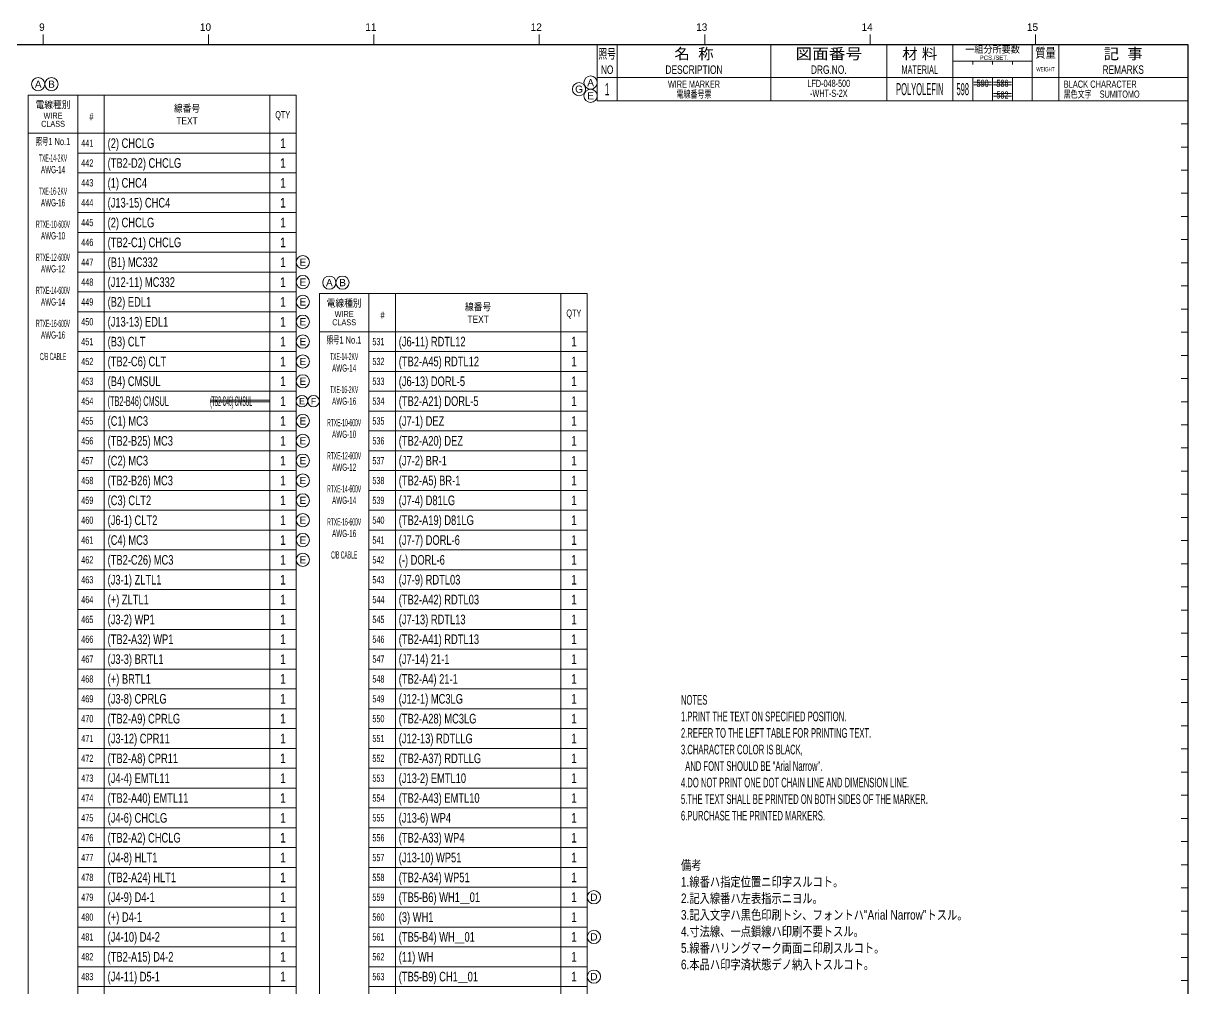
# Model space of a CAD drawing. Header units: millimetres. Extents: x 10 to 832, y 7 to 590.
# Drawn here: x 479.5 to 831.5, y 298.8 to 590.4 of the extents above; entities that cross this region are included whole.
import ezdxf
from ezdxf.enums import TextEntityAlignment as Align

# ---------------------------------------------------------------- set-up
doc = ezdxf.new("R2010")
doc.units = ezdxf.units.MM
for name, color, linetype in [('GR1_01', 7, 'Continuous'), ('GR1_02', 7, 'Continuous'), ('GR1_03', 7, 'Continuous'), ('GR1_04', 7, 'Continuous'), ('GR1_10', 7, 'Continuous'), ('GR1_11', 7, 'Continuous'), ('図面枠B6M', 7, 'Continuous'), ('表題、部品表_01', 7, 'Continuous'), ('表題、部品表_02', 7, 'Continuous'), ('表題、部品表_03', 7, 'Continuous'), ('訂正記号', 7, 'Continuous')]:
    doc.layers.add(name, color=color, linetype=linetype)
doc.styles.add('HG丸ｺﾞｼｯｸM-PRO', font='')
doc.styles.get('HG丸ｺﾞｼｯｸM-PRO').set_extended_font_data('HG丸ｺﾞｼｯｸM-PRO')

# ---------------------------------------------------------------- blocks, each defined once
blk = doc.blocks.new('BLKF023')
at = {"layer": '図面枠B6M', "color": 4, "linetype": 'Continuous', "lineweight": 13}
for p, q in [((485.5, 587), (485.5, 584)), ((535.5, 587), (535.5, 584)), ((585.5, 587), (585.5, 584)), ((635.5, 587), (635.5, 584)), ((685.5, 587), (685.5, 584)), ((735.5, 587), (735.5, 584)), ((785.5, 587), (785.5, 584)), ((829.5, 567), (831.5, 567)), ((829.5, 560), (831.5, 560)), ((829.5, 553), (831.5, 553)), ((829.5, 546), (831.5, 546)), ((829.5, 539), (831.5, 539)), ((829.5, 532), (831.5, 532)), ((829.5, 525), (831.5, 525)), ((829.5, 518), (831.5, 518)), ((829.5, 511), (831.5, 511)), ((829.5, 504), (831.5, 504)), ((829.5, 497), (831.5, 497)), ((829.5, 490), (831.5, 490)), ((829.5, 483), (831.5, 483)), ((829.5, 476), (831.5, 476)), ((829.5, 469), (831.5, 469)), ((829.5, 462), (831.5, 462)), ((829.5, 455), (831.5, 455)), ((829.5, 448), (831.5, 448)), ((829.5, 441), (831.5, 441)), ((829.5, 434), (831.5, 434)), ((829.5, 427), (831.5, 427)), ((829.5, 420), (831.5, 420)), ((829.5, 413), (831.5, 413)), ((829.5, 406), (831.5, 406)), ((829.5, 399), (831.5, 399)), ((829.5, 392), (831.5, 392)), ((829.5, 385), (831.5, 385)), ((829.5, 378), (831.5, 378)), ((829.5, 371), (831.5, 371)), ((829.5, 364), (831.5, 364)), ((829.5, 357), (831.5, 357)), ((829.5, 350), (831.5, 350)), ((829.5, 343), (831.5, 343)), ((829.5, 336), (831.5, 336)), ((829.5, 329), (831.5, 329)), ((829.5, 322), (831.5, 322)), ((829.5, 315), (831.5, 315)), ((829.5, 308), (831.5, 308)), ((829.5, 301), (831.5, 301))]:
    blk.add_line(p, q, dxfattribs=at)
at = {"layer": '図面枠B6M', "color": 2, "linetype": 'Continuous', "lineweight": 25}
for p, q in [((35.5, 584), (831.5, 584)), ((831.5, 584), (831.5, 15))]:
    blk.add_line(p, q, dxfattribs=at)
at = {"layer": '図面枠B6M', "color": 4, "linetype": 'Continuous', "lineweight": 13, "style": 'HG丸ｺﾞｼｯｸM-PRO', "width": 1.003994}
for s, height, p in [('9', 2.25, (484.29, 587.45)), ('10', 2.255, (532.9, 587.45)), ('11', 2.255, (582.9, 587.45)), ('12', 2.255, (632.9, 587.45)), ('13', 2.255, (682.9, 587.45)), ('14', 2.255, (732.9, 587.45)), ('15', 2.255, (782.9, 587.45))]:
    blk.add_text(s, height=height, dxfattribs=at).set_placement(p, align=Align.BOTTOM_LEFT)
blk = doc.blocks.new('BLKF025')
at = {"layer": '表題、部品表_02', "color": 4, "linetype": 'Continuous', "lineweight": 13}
for p, q in [((653, 574), (653, 567)), ((653, 574), (831.5, 574)), ((659, 574), (659, 567)), ((705.5, 574), (705.5, 567)), ((740.5, 574), (740.5, 567)), ((760.5, 574), (760.5, 567)), ((766.5, 574), (766.5, 567)), ((772.5, 574), (772.5, 567)), ((778.5, 567), (778.5, 574)), ((784.5, 574), (784.5, 567)), ((792.5, 574), (792.5, 567)), ((831.5, 574), (831.5, 567)), ((653, 567), (831.5, 567))]:
    blk.add_line(p, q, dxfattribs=at)
blk = doc.blocks.new('BLKF032')
at = {"layer": 'GR1_01', "color": 4, "linetype": 'Continuous', "lineweight": 13}
for p, q in [((481, 568.67), (481, 557.17)), ((481, 568.67), (481, 17.17)), ((562, 568.67), (481, 568.67)), ((496, 568.67), (496, 557.17)), ((504, 568.67), (504, 17.17)), ((554, 568.67), (554, 17.17)), ((562, 568.67), (562, 17.17)), ((562, 557.17), (481, 557.17)), ((496, 557.17), (496, 17.17)), ((496, 557.17), (562, 557.17)), ((496, 551.17), (562, 551.17)), ((496, 545.17), (562, 545.17)), ((496, 539.17), (562, 539.17)), ((496, 533.17), (562, 533.17)), ((496, 527.17), (562, 527.17)), ((496, 521.17), (562, 521.17)), ((496, 515.17), (562, 515.17)), ((496, 509.17), (562, 509.17)), ((496, 503.17), (562, 503.17)), ((496, 497.17), (562, 497.17)), ((496, 491.17), (562, 491.17)), ((496, 485.17), (562, 485.17)), ((496, 479.17), (562, 479.17)), ((496, 473.17), (562, 473.17)), ((496, 467.17), (562, 467.17)), ((496, 461.17), (562, 461.17)), ((496, 455.17), (562, 455.17)), ((496, 449.17), (562, 449.17)), ((496, 443.17), (562, 443.17)), ((496, 437.17), (562, 437.17)), ((496, 431.17), (562, 431.17)), ((496, 425.17), (562, 425.17)), ((496, 419.17), (562, 419.17)), ((496, 413.17), (562, 413.17)), ((496, 407.17), (562, 407.17)), ((496, 401.17), (562, 401.17)), ((496, 395.17), (562, 395.17)), ((496, 389.17), (562, 389.17)), ((496, 383.17), (562, 383.17)), ((496, 377.17), (562, 377.17)), ((496, 371.17), (562, 371.17)), ((496, 365.17), (562, 365.17)), ((496, 359.17), (562, 359.17)), ((496, 353.17), (562, 353.17)), ((496, 347.17), (562, 347.17)), ((496, 341.17), (562, 341.17)), ((496, 335.17), (562, 335.17)), ((496, 329.17), (562, 329.17)), ((496, 323.17), (562, 323.17)), ((496, 317.17), (562, 317.17)), ((496, 311.17), (562, 311.17)), ((496, 305.17), (562, 305.17)), ((496, 299.17), (562, 299.17)), ((496, 293.17), (562, 293.17)), ((496, 287.17), (562, 287.17)), ((496, 281.17), (562, 281.17)), ((496, 275.17), (562, 275.17)), ((496, 269.17), (562, 269.17)), ((496, 263.17), (562, 263.17)), ((496, 257.17), (562, 257.17)), ((496, 251.17), (562, 251.17)), ((496, 245.17), (562, 245.17)), ((496, 239.17), (562, 239.17)), ((496, 233.17), (562, 233.17)), ((496, 227.17), (562, 227.17)), ((496, 221.17), (562, 221.17)), ((496, 215.17), (562, 215.17)), ((496, 209.17), (562, 209.17)), ((496, 203.17), (562, 203.17)), ((496, 197.17), (562, 197.17)), ((496, 191.17), (562, 191.17)), ((496, 185.17), (562, 185.17)), ((496, 179.17), (562, 179.17)), ((496, 173.17), (562, 173.17)), ((496, 167.17), (562, 167.17)), ((496, 161.17), (562, 161.17)), ((496, 155.17), (562, 155.17)), ((496, 149.17), (562, 149.17)), ((496, 143.17), (562, 143.17)), ((496, 137.17), (562, 137.17)), ((496, 131.17), (562, 131.17)), ((496, 125.17), (562, 125.17)), ((496, 119.17), (562, 119.17)), ((496, 113.17), (562, 113.17)), ((496, 107.17), (562, 107.17)), ((496, 101.17), (562, 101.17)), ((496, 95.17), (562, 95.17)), ((496, 89.17), (562, 89.17)), ((496, 83.17), (562, 83.17)), ((496, 83.17), (562, 83.17)), ((496, 77.17), (562, 77.17)), ((496, 71.17), (562, 71.17)), ((496, 65.17), (562, 65.17)), ((496, 59.17), (562, 59.17)), ((496, 53.17), (562, 53.17)), ((496, 47.17), (562, 47.17)), ((496, 41.17), (562, 41.17)), ((496, 35.17), (562, 35.17)), ((496, 29.17), (562, 29.17)), ((496, 23.17), (562, 23.17)), ((481, 17.17), (562, 17.17))]:
    blk.add_line(p, q, dxfattribs=at)
at = {"layer": 'GR1_01', "color": 4, "linetype": 'Continuous', "lineweight": 13, "style": 'HG丸ｺﾞｼｯｸM-PRO'}
for s, height, width, p in [('電線種別', 2.182, 0.863284, (488.5, 565.8)), ('#', 2.18, 0.693196, (500.1, 562.18)), ('線番号', 2.182, 0.863284, (529, 564.7)), ('QTY', 2.182, 0.692704, (557.93, 562.78)), ('TEXT', 2.182, 0.863438, (529, 560.92))]:
    blk.add_text(s, height=height, dxfattribs=dict(at, width=width)).set_placement(p, align=Align.MIDDLE_CENTER)
for s, width, p in [('WIRE', 0.829808, (488.5, 561.05)), ('CLASS', 0.831675, (488.5, 558.55))]:
    blk.add_text(s, height=1.818, dxfattribs=dict(at, width=width)).set_placement(p, align=Align.BOTTOM_CENTER)
blk = doc.blocks.new('BLKF034')
at = {"layer": '表題、部品表_01', "color": 4, "linetype": 'Continuous', "lineweight": 13}
for p, q in [((653, 584), (653, 574)), ((653, 584), (831.5, 584)), ((659, 584), (659, 574)), ((705.5, 584), (705.5, 574)), ((740.5, 584), (740.5, 574)), ((760.5, 584), (760.5, 574)), ((784.5, 584), (784.5, 574)), ((792.5, 584), (792.5, 574)), ((831.5, 584), (831.5, 574)), ((760.5, 579), (784.5, 579)), ((766.5, 578), (766.5, 579)), ((772.5, 579), (772.5, 578)), ((778.5, 579), (778.5, 578)), ((653, 574), (831.5, 574))]:
    blk.add_line(p, q, dxfattribs=at)
at = {"layer": '表題、部品表_01', "color": 3, "linetype": 'Continuous', "lineweight": 35, "style": 'HG丸ｺﾞｼｯｸM-PRO'}
for s, height, width, p in [('照号', 2.909, 0.651535, (656, 581.2)), ('名  称', 3.273, 1.042426, (682.25, 581.2)), ('図面番号', 3.273, 1.127518, (723, 581.2)), ('材 料', 3.273, 1.042439, (750.5, 581.2)), ('一組分所要数', 2.036, 0.966638, (772.5, 582.5)), ('質量', 2.909, 0.781842, (788.5, 581.5)), ('記  事', 3.273, 1.042426, (812, 581.2)), ('NO', 2.545, 0.740841, (656, 576.4)), ('DESCRIPTION', 2.5455, 0.741365, (682.25, 576.4)), ('DRG.NO.', 2.545, 0.741189, (723, 576.4)), ('MATERIAL', 2.545, 0.594756, (750.5, 576.4)), ('PCS./SET.', 1.309, 0.862935, (773, 580)), ('REMARKS', 2.545, 0.742803, (812, 576.4)), ('WEIGHT', 1.309, 0.635507, (788.5, 576.5))]:
    blk.add_text(s, height=height, dxfattribs=dict(at, width=width)).set_placement(p, align=Align.MIDDLE_CENTER)
blk = doc.blocks.new('BLKF033')
at = {"layer": '表題、部品表_01', "color": 3, "linetype": 'Continuous', "lineweight": 13}
blk.add_blockref('BLKF034', (0, 0), dxfattribs=at)
blk = doc.blocks.new('BLKF035')
at = {"layer": 'GR1_01', "color": 4, "linetype": 'Continuous', "lineweight": 13}
for p, q in [((569, 508.67), (569, 497.17)), ((569, 508.67), (569, 77.17)), ((650, 508.67), (569, 508.67)), ((584, 508.67), (584, 497.17)), ((592, 508.67), (592, 77.17)), ((642, 508.67), (642, 77.17)), ((650, 508.67), (650, 77.17)), ((650, 497.17), (569, 497.17)), ((584, 497.17), (584, 77.17)), ((584, 497.17), (650, 497.17)), ((584, 491.17), (650, 491.17)), ((584, 485.17), (650, 485.17)), ((584, 479.17), (650, 479.17)), ((584, 473.17), (650, 473.17)), ((584, 467.17), (650, 467.17)), ((584, 461.17), (650, 461.17)), ((584, 455.17), (650, 455.17)), ((584, 449.17), (650, 449.17)), ((584, 443.17), (650, 443.17)), ((584, 437.17), (650, 437.17)), ((584, 431.17), (650, 431.17)), ((584, 425.17), (650, 425.17)), ((584, 419.17), (650, 419.17)), ((584, 413.17), (650, 413.17)), ((584, 407.17), (650, 407.17)), ((584, 401.17), (650, 401.17)), ((584, 395.17), (650, 395.17)), ((584, 389.17), (650, 389.17)), ((584, 383.17), (650, 383.17)), ((584, 377.17), (650, 377.17)), ((584, 371.17), (650, 371.17)), ((584, 365.17), (650, 365.17)), ((584, 359.17), (650, 359.17)), ((584, 353.17), (650, 353.17)), ((584, 347.17), (650, 347.17)), ((584, 341.17), (650, 341.17)), ((584, 335.17), (650, 335.17)), ((584, 329.17), (650, 329.17)), ((584, 323.17), (650, 323.17)), ((584, 317.17), (650, 317.17)), ((584, 311.17), (650, 311.17)), ((584, 305.17), (650, 305.17)), ((584, 299.17), (650, 299.17)), ((584, 293.17), (650, 293.17)), ((584, 287.17), (650, 287.17)), ((584, 281.17), (650, 281.17)), ((584, 275.17), (650, 275.17)), ((584, 269.17), (650, 269.17)), ((584, 263.17), (650, 263.17)), ((584, 257.17), (650, 257.17)), ((584, 251.17), (650, 251.17)), ((584, 245.17), (650, 245.17)), ((584, 239.17), (650, 239.17)), ((584, 233.17), (650, 233.17)), ((584, 227.17), (650, 227.17)), ((584, 221.17), (650, 221.17)), ((584, 215.17), (650, 215.17)), ((584, 209.17), (650, 209.17)), ((584, 203.17), (650, 203.17)), ((584, 197.17), (650, 197.17)), ((584, 191.17), (650, 191.17)), ((584, 185.17), (650, 185.17)), ((584, 179.17), (650, 179.17)), ((584, 173.17), (650, 173.17)), ((584, 167.17), (650, 167.17)), ((584, 161.17), (650, 161.17)), ((584, 155.17), (650, 155.17)), ((584, 149.17), (650, 149.17)), ((584, 143.17), (650, 143.17)), ((584, 137.17), (650, 137.17)), ((584, 131.17), (650, 131.17)), ((584, 125.17), (650, 125.17)), ((584, 119.17), (650, 119.17)), ((584, 113.17), (650, 113.17)), ((584, 107.17), (650, 107.17)), ((584, 101.17), (650, 101.17)), ((584, 95.17), (650, 95.17)), ((584, 89.17), (650, 89.17)), ((584, 83.17), (650, 83.17)), ((569, 77.17), (650, 77.17))]:
    blk.add_line(p, q, dxfattribs=at)
at = {"layer": 'GR1_01', "color": 4, "linetype": 'Continuous', "lineweight": 13, "style": 'HG丸ｺﾞｼｯｸM-PRO'}
for s, height, width, p in [('電線種別', 2.182, 0.863284, (576.5, 505.8)), ('線番号', 2.182, 0.863284, (617, 504.7)), ('QTY', 2.182, 0.692704, (645.93, 502.78)), ('#', 2.18, 0.693196, (588.1, 502.18)), ('TEXT', 2.182, 0.863438, (617, 500.92))]:
    blk.add_text(s, height=height, dxfattribs=dict(at, width=width)).set_placement(p, align=Align.MIDDLE_CENTER)
for s, width, p in [('WIRE', 0.829808, (576.5, 501.05)), ('CLASS', 0.831675, (576.5, 498.55))]:
    blk.add_text(s, height=1.818, dxfattribs=dict(at, width=width)).set_placement(p, align=Align.BOTTOM_CENTER)
blk = doc.blocks.new('BLKF041')
at = {"layer": '訂正記号', "color": 4, "linetype": 'Continuous', "lineweight": 13}
blk.add_circle((484.02, 572), 2, dxfattribs=at)
at = {"layer": '訂正記号', "color": 4, "linetype": 'Continuous', "lineweight": 13, "style": 'HG丸ｺﾞｼｯｸM-PRO', "width": 1.042301}
blk.add_text('A', height=2.18, dxfattribs=at).set_placement((484.02, 572), align=Align.MIDDLE_CENTER)
blk = doc.blocks.new('BLKF042')
at = {"layer": '訂正記号', "color": 4, "linetype": 'Continuous', "lineweight": 13}
blk.add_circle((572.02, 512), 2, dxfattribs=at)
at = {"layer": '訂正記号', "color": 4, "linetype": 'Continuous', "lineweight": 13, "style": 'HG丸ｺﾞｼｯｸM-PRO', "width": 1.042301}
blk.add_text('A', height=2.18, dxfattribs=at).set_placement((572.02, 512), align=Align.MIDDLE_CENTER)
blk = doc.blocks.new('BLKF048')
at = {"layer": '訂正記号', "color": 4, "linetype": 'Continuous', "lineweight": 13}
blk.add_circle((488.02, 572), 2, dxfattribs=at)
at = {"layer": '訂正記号', "color": 4, "linetype": 'Continuous', "lineweight": 13, "style": 'HG丸ｺﾞｼｯｸM-PRO', "width": 1.04272}
blk.add_text('B', height=2.18, dxfattribs=at).set_placement((488.02, 572), align=Align.MIDDLE_CENTER)
blk = doc.blocks.new('BLKF049')
at = {"layer": '訂正記号', "color": 4, "linetype": 'Continuous', "lineweight": 13}
blk.add_circle((576.02, 512), 2, dxfattribs=at)
at = {"layer": '訂正記号', "color": 4, "linetype": 'Continuous', "lineweight": 13, "style": 'HG丸ｺﾞｼｯｸM-PRO', "width": 1.04272}
blk.add_text('B', height=2.18, dxfattribs=at).set_placement((576.02, 512), align=Align.MIDDLE_CENTER)
blk = doc.blocks.new('BLKF067')
at = {"layer": '訂正記号', "color": 4, "linetype": 'Continuous', "lineweight": 13}
blk.add_circle((652, 326.17), 2, dxfattribs=at)
at = {"layer": '訂正記号', "color": 4, "linetype": 'Continuous', "lineweight": 13, "style": 'HG丸ｺﾞｼｯｸM-PRO', "width": 1.042833}
blk.add_text('D', height=2.18, dxfattribs=at).set_placement((652, 326.17), align=Align.MIDDLE_CENTER)
blk = doc.blocks.new('BLKF068')
at = {"layer": '訂正記号', "color": 4, "linetype": 'Continuous', "lineweight": 13}
blk.add_circle((652, 314.17), 2, dxfattribs=at)
at = {"layer": '訂正記号', "color": 4, "linetype": 'Continuous', "lineweight": 13, "style": 'HG丸ｺﾞｼｯｸM-PRO', "width": 1.042833}
blk.add_text('D', height=2.18, dxfattribs=at).set_placement((652, 314.17), align=Align.MIDDLE_CENTER)
blk = doc.blocks.new('BLKF069')
at = {"layer": '訂正記号', "color": 4, "linetype": 'Continuous', "lineweight": 13}
blk.add_circle((652, 302.17), 2, dxfattribs=at)
at = {"layer": '訂正記号', "color": 4, "linetype": 'Continuous', "lineweight": 13, "style": 'HG丸ｺﾞｼｯｸM-PRO', "width": 1.042833}
blk.add_text('D', height=2.18, dxfattribs=at).set_placement((652, 302.17), align=Align.MIDDLE_CENTER)
blk = doc.blocks.new('BLKF118')
at = {"layer": '訂正記号', "color": 4, "linetype": 'Continuous', "lineweight": 13}
blk.add_circle((564, 518.17), 2, dxfattribs=at)
at = {"layer": '訂正記号', "color": 4, "linetype": 'Continuous', "lineweight": 13, "style": 'HG丸ｺﾞｼｯｸM-PRO', "width": 1.04259}
blk.add_text('E', height=2.18, dxfattribs=at).set_placement((564, 518.17), align=Align.MIDDLE_CENTER)
blk = doc.blocks.new('BLKF119')
at = {"layer": '訂正記号', "color": 4, "linetype": 'Continuous', "lineweight": 13}
blk.add_circle((564, 512.17), 2, dxfattribs=at)
at = {"layer": '訂正記号', "color": 4, "linetype": 'Continuous', "lineweight": 13, "style": 'HG丸ｺﾞｼｯｸM-PRO', "width": 1.04259}
blk.add_text('E', height=2.18, dxfattribs=at).set_placement((564, 512.17), align=Align.MIDDLE_CENTER)
blk = doc.blocks.new('BLKF120')
at = {"layer": '訂正記号', "color": 4, "linetype": 'Continuous', "lineweight": 13}
blk.add_circle((564, 506.17), 2, dxfattribs=at)
at = {"layer": '訂正記号', "color": 4, "linetype": 'Continuous', "lineweight": 13, "style": 'HG丸ｺﾞｼｯｸM-PRO', "width": 1.04259}
blk.add_text('E', height=2.18, dxfattribs=at).set_placement((564, 506.17), align=Align.MIDDLE_CENTER)
blk = doc.blocks.new('BLKF121')
at = {"layer": '訂正記号', "color": 4, "linetype": 'Continuous', "lineweight": 13}
blk.add_circle((564, 500.17), 2, dxfattribs=at)
at = {"layer": '訂正記号', "color": 4, "linetype": 'Continuous', "lineweight": 13, "style": 'HG丸ｺﾞｼｯｸM-PRO', "width": 1.04259}
blk.add_text('E', height=2.18, dxfattribs=at).set_placement((564, 500.17), align=Align.MIDDLE_CENTER)
blk = doc.blocks.new('BLKF122')
at = {"layer": '訂正記号', "color": 4, "linetype": 'Continuous', "lineweight": 13}
blk.add_circle((564, 494.17), 2, dxfattribs=at)
at = {"layer": '訂正記号', "color": 4, "linetype": 'Continuous', "lineweight": 13, "style": 'HG丸ｺﾞｼｯｸM-PRO', "width": 1.04259}
blk.add_text('E', height=2.18, dxfattribs=at).set_placement((564, 494.17), align=Align.MIDDLE_CENTER)
blk = doc.blocks.new('BLKF123')
at = {"layer": '訂正記号', "color": 4, "linetype": 'Continuous', "lineweight": 13}
blk.add_circle((564, 488.17), 2, dxfattribs=at)
at = {"layer": '訂正記号', "color": 4, "linetype": 'Continuous', "lineweight": 13, "style": 'HG丸ｺﾞｼｯｸM-PRO', "width": 1.04259}
blk.add_text('E', height=2.18, dxfattribs=at).set_placement((564, 488.17), align=Align.MIDDLE_CENTER)
blk = doc.blocks.new('BLKF124')
at = {"layer": '訂正記号', "color": 4, "linetype": 'Continuous', "lineweight": 13}
blk.add_circle((564, 482.17), 2, dxfattribs=at)
at = {"layer": '訂正記号', "color": 4, "linetype": 'Continuous', "lineweight": 13, "style": 'HG丸ｺﾞｼｯｸM-PRO', "width": 1.04259}
blk.add_text('E', height=2.18, dxfattribs=at).set_placement((564, 482.17), align=Align.MIDDLE_CENTER)
blk = doc.blocks.new('BLKF125')
at = {"layer": '訂正記号', "color": 4, "linetype": 'Continuous', "lineweight": 13}
blk.add_circle((564, 470.17), 2, dxfattribs=at)
at = {"layer": '訂正記号', "color": 4, "linetype": 'Continuous', "lineweight": 13, "style": 'HG丸ｺﾞｼｯｸM-PRO', "width": 1.04259}
blk.add_text('E', height=2.18, dxfattribs=at).set_placement((564, 470.17), align=Align.MIDDLE_CENTER)
blk = doc.blocks.new('BLKF126')
at = {"layer": '訂正記号', "color": 4, "linetype": 'Continuous', "lineweight": 13}
blk.add_circle((564, 464.17), 2, dxfattribs=at)
at = {"layer": '訂正記号', "color": 4, "linetype": 'Continuous', "lineweight": 13, "style": 'HG丸ｺﾞｼｯｸM-PRO', "width": 1.04259}
blk.add_text('E', height=2.18, dxfattribs=at).set_placement((564, 464.17), align=Align.MIDDLE_CENTER)
blk = doc.blocks.new('BLKF127')
at = {"layer": '訂正記号', "color": 4, "linetype": 'Continuous', "lineweight": 13}
blk.add_circle((564, 458.17), 2, dxfattribs=at)
at = {"layer": '訂正記号', "color": 4, "linetype": 'Continuous', "lineweight": 13, "style": 'HG丸ｺﾞｼｯｸM-PRO', "width": 1.04259}
blk.add_text('E', height=2.18, dxfattribs=at).set_placement((564, 458.17), align=Align.MIDDLE_CENTER)
blk = doc.blocks.new('BLKF128')
at = {"layer": '訂正記号', "color": 4, "linetype": 'Continuous', "lineweight": 13}
blk.add_circle((564, 452.17), 2, dxfattribs=at)
at = {"layer": '訂正記号', "color": 4, "linetype": 'Continuous', "lineweight": 13, "style": 'HG丸ｺﾞｼｯｸM-PRO', "width": 1.04259}
blk.add_text('E', height=2.18, dxfattribs=at).set_placement((564, 452.17), align=Align.MIDDLE_CENTER)
blk = doc.blocks.new('BLKF129')
at = {"layer": '訂正記号', "color": 4, "linetype": 'Continuous', "lineweight": 13}
blk.add_circle((564, 446.17), 2, dxfattribs=at)
at = {"layer": '訂正記号', "color": 4, "linetype": 'Continuous', "lineweight": 13, "style": 'HG丸ｺﾞｼｯｸM-PRO', "width": 1.04259}
blk.add_text('E', height=2.18, dxfattribs=at).set_placement((564, 446.17), align=Align.MIDDLE_CENTER)
blk = doc.blocks.new('BLKF130')
at = {"layer": '訂正記号', "color": 4, "linetype": 'Continuous', "lineweight": 13}
blk.add_circle((564, 440.17), 2, dxfattribs=at)
at = {"layer": '訂正記号', "color": 4, "linetype": 'Continuous', "lineweight": 13, "style": 'HG丸ｺﾞｼｯｸM-PRO', "width": 1.04259}
blk.add_text('E', height=2.18, dxfattribs=at).set_placement((564, 440.17), align=Align.MIDDLE_CENTER)
blk = doc.blocks.new('BLKF131')
at = {"layer": '訂正記号', "color": 4, "linetype": 'Continuous', "lineweight": 13}
blk.add_circle((564, 434.17), 2, dxfattribs=at)
at = {"layer": '訂正記号', "color": 4, "linetype": 'Continuous', "lineweight": 13, "style": 'HG丸ｺﾞｼｯｸM-PRO', "width": 1.04259}
blk.add_text('E', height=2.18, dxfattribs=at).set_placement((564, 434.17), align=Align.MIDDLE_CENTER)
blk = doc.blocks.new('BLKF132')
at = {"layer": '訂正記号', "color": 4, "linetype": 'Continuous', "lineweight": 13}
blk.add_circle((564, 428.17), 2, dxfattribs=at)
at = {"layer": '訂正記号', "color": 4, "linetype": 'Continuous', "lineweight": 13, "style": 'HG丸ｺﾞｼｯｸM-PRO', "width": 1.04259}
blk.add_text('E', height=2.18, dxfattribs=at).set_placement((564, 428.17), align=Align.MIDDLE_CENTER)
blk = doc.blocks.new('BLKF140')
at = {"layer": '訂正記号', "color": 4, "linetype": 'Continuous', "lineweight": 13}
blk.add_circle((563.75, 476.17), 1.75, dxfattribs=at)
at = {"layer": '訂正記号', "color": 4, "linetype": 'Continuous', "lineweight": 13, "style": 'HG丸ｺﾞｼｯｸM-PRO', "width": 1.04259}
blk.add_text('E', height=1.91, dxfattribs=at).set_placement((563.75, 476.17), align=Align.MIDDLE_CENTER)
blk = doc.blocks.new('BLKF141')
at = {"layer": 'GR1_10', "color": 4, "linetype": 'Continuous', "lineweight": 13}
blk.add_circle((567.25, 476.17), 1.75, dxfattribs=at)
at = {"layer": 'GR1_10', "color": 4, "linetype": 'Continuous', "lineweight": 13, "style": 'HG丸ｺﾞｼｯｸM-PRO', "width": 1.042153}
blk.add_text('F', height=1.91, dxfattribs=at).set_placement((567.25, 476.17), align=Align.MIDDLE_CENTER)
blk = doc.blocks.new('BLKF142')
at = {"layer": 'GR1_10', "color": 4, "linetype": 'Continuous', "lineweight": 13}
for p, q in [((536, 476.42), (554, 476.42)), ((536, 475.92), (554, 475.92))]:
    blk.add_line(p, q, dxfattribs=at)
at = {"layer": 'GR1_10', "color": 3, "linetype": 'Continuous', "lineweight": 35, "style": 'HG丸ｺﾞｼｯｸM-PRO', "width": 0.308655}
blk.add_text('(TB2-C46) CMSUL', height=2.9091, dxfattribs=at).set_placement((536, 476.17), align=Align.MIDDLE_LEFT)
blk = doc.blocks.new('BLKF156')
at = {"layer": '訂正記号', "color": 4, "linetype": 'Continuous', "lineweight": 13}
blk.add_circle((651, 572.48), 2, dxfattribs=at)
at = {"layer": '訂正記号', "color": 4, "linetype": 'Continuous', "lineweight": 13, "style": 'HG丸ｺﾞｼｯｸM-PRO', "width": 1.042301}
blk.add_text('A', height=2.18, dxfattribs=at).set_placement((651, 572.48), align=Align.MIDDLE_CENTER)
blk = doc.blocks.new('BLKF157')
at = {"layer": 'GR1_11', "color": 4, "linetype": 'Continuous', "lineweight": 13}
blk.add_circle((647.5, 570.5), 2, dxfattribs=at)
at = {"layer": 'GR1_11', "color": 4, "linetype": 'Continuous', "lineweight": 13, "style": 'HG丸ｺﾞｼｯｸM-PRO', "width": 1.042883}
blk.add_text('G', height=2.18, dxfattribs=at).set_placement((647.5, 570.5), align=Align.MIDDLE_CENTER)
blk = doc.blocks.new('BLKF158')
at = {"layer": '訂正記号', "color": 4, "linetype": 'Continuous', "lineweight": 13}
blk.add_circle((651, 568.48), 2, dxfattribs=at)
at = {"layer": '訂正記号', "color": 4, "linetype": 'Continuous', "lineweight": 13, "style": 'HG丸ｺﾞｼｯｸM-PRO', "width": 1.04259}
blk.add_text('E', height=2.18, dxfattribs=at).set_placement((651, 568.48), align=Align.MIDDLE_CENTER)

msp = doc.modelspace()

# ---------------------------------------------------------------- linework, layer by layer
at = {"layer": 'GR1_11', "color": 4, "linetype": 'Continuous', "lineweight": 13}
for p, q in [((766.8, 572.65), (772.2, 572.65)), ((766.8, 571.85), (772.2, 571.85))]:
    msp.add_line(p, q, dxfattribs=at)
at = {"layer": '訂正記号', "color": 4, "linetype": 'Continuous', "lineweight": 13}
for p, q in [((772.8, 572.65), (778.2, 572.65)), ((772.8, 571.85), (778.2, 571.85)), ((772.8, 569.15), (778.2, 569.15)), ((772.8, 568.35), (778.2, 568.35))]:
    msp.add_line(p, q, dxfattribs=at)

# ---------------------------------------------------------------- block references
at = {"layer": 'GR1_01', "color": 4, "linetype": 'Continuous', "lineweight": 13}
for name in ['BLKF032', 'BLKF035']:
    msp.add_blockref(name, (0, 0), dxfattribs=at)
at = {"layer": 'GR1_10', "color": 4, "linetype": 'Continuous', "lineweight": 13}
for name in ['BLKF142', 'BLKF141']:
    msp.add_blockref(name, (0, 0), dxfattribs=at)
at = {"layer": 'GR1_11', "color": 4, "linetype": 'Continuous', "lineweight": 13}
msp.add_blockref('BLKF157', (0, 0), dxfattribs=at)
at = {"layer": '図面枠B6M', "color": 4, "linetype": 'Continuous', "lineweight": 13}
msp.add_blockref('BLKF023', (0, 0), dxfattribs=at)
at = {"layer": '表題、部品表_01', "color": 3, "linetype": 'Continuous', "lineweight": 13}
msp.add_blockref('BLKF033', (0, 0), dxfattribs=at)
at = {"layer": '表題、部品表_02', "color": 4, "linetype": 'Continuous', "lineweight": 13}
msp.add_blockref('BLKF025', (0, 0), dxfattribs=at)
at = {"layer": '訂正記号', "color": 4, "linetype": 'Continuous', "lineweight": 13}
for name in ['BLKF041', 'BLKF048', 'BLKF156', 'BLKF158', 'BLKF118', 'BLKF119', 'BLKF042', 'BLKF049', 'BLKF120', 'BLKF121', 'BLKF122', 'BLKF123', 'BLKF124', 'BLKF140', 'BLKF125', 'BLKF126', 'BLKF127', 'BLKF128', 'BLKF129', 'BLKF130', 'BLKF131', 'BLKF132', 'BLKF067', 'BLKF068', 'BLKF069']:
    msp.add_blockref(name, (0, 0), dxfattribs=at)

# ---------------------------------------------------------------- texts
at = {"layer": 'GR1_02', "color": 3, "linetype": 'Continuous', "lineweight": 35, "style": 'HG丸ｺﾞｼｯｸM-PRO'}
for s, height, width, p in [('照号1 No.1', 2.182, 0.618598, (488.5, 554.67)), ('TXE-14-2KV', 2.182, 0.415658, (488.5, 549.67)), ('AWG-14', 2.182, 0.522521, (488.5, 546.17)), ('TXE-16-2KV', 2.182, 0.415658, (488.5, 539.67)), ('AWG-16', 2.182, 0.522521, (488.5, 536.17)), ('RTXE-10-600V', 2.1818, 0.41606, (488.5, 529.67)), ('AWG-10', 2.182, 0.522521, (488.5, 526.17)), ('RTXE-12-600V', 2.1818, 0.41606, (488.5, 519.67)), ('AWG-12', 2.182, 0.522521, (488.5, 516.17)), ('RTXE-14-600V', 2.1818, 0.41606, (488.5, 509.67)), ('AWG-14', 2.182, 0.522521, (488.5, 506.17)), ('RTXE-16-600V', 2.1818, 0.41606, (488.5, 499.67)), ('AWG-16', 2.182, 0.522521, (488.5, 496.17)), ('照号1 No.1', 2.182, 0.618598, (576.5, 494.67)), ('C/B CABLE', 2.182, 0.416781, (488.5, 489.67)), ('TXE-14-2KV', 2.182, 0.415658, (576.5, 489.67)), ('AWG-14', 2.182, 0.522521, (576.5, 486.17)), ('TXE-16-2KV', 2.182, 0.415658, (576.5, 479.67)), ('AWG-16', 2.182, 0.522521, (576.5, 476.17)), ('RTXE-10-600V', 2.1818, 0.41606, (576.5, 469.67)), ('AWG-10', 2.182, 0.522521, (576.5, 466.17)), ('RTXE-12-600V', 2.1818, 0.41606, (576.5, 459.67)), ('AWG-12', 2.182, 0.522521, (576.5, 456.17)), ('RTXE-14-600V', 2.1818, 0.41606, (576.5, 449.67)), ('AWG-14', 2.182, 0.522521, (576.5, 446.17)), ('RTXE-16-600V', 2.1818, 0.41606, (576.5, 439.67)), ('AWG-16', 2.182, 0.522521, (576.5, 436.17)), ('C/B CABLE', 2.182, 0.416781, (576.5, 429.67))]:
    msp.add_text(s, height=height, dxfattribs=dict(at, width=width)).set_placement(p, align=Align.MIDDLE_CENTER)
at = {"layer": 'GR1_02', "color": 161, "linetype": 'Continuous', "lineweight": 9, "style": 'HG丸ｺﾞｼｯｸM-PRO', "width": 0.784542}
for p in [(558, 554.17), (558, 548.17), (558, 542.17), (558, 536.17), (558, 530.17), (558, 524.17), (558, 518.17), (558, 512.17), (558, 506.17), (558, 500.17), (558, 494.17), (646, 494.17), (558, 488.17), (646, 488.17), (558, 482.17), (646, 482.17), (558, 476.17), (646, 476.17), (558, 470.17), (646, 470.17), (558, 464.17), (646, 464.17), (558, 458.17), (646, 458.17), (558, 452.17), (646, 452.17), (558, 446.17), (646, 446.17), (558, 440.17), (646, 440.17), (558, 434.17), (646, 434.17), (558, 428.17), (646, 428.17), (558, 422.17), (646, 422.17), (558, 416.17), (646, 416.17), (558, 410.17), (646, 410.17), (558, 404.17), (646, 404.17), (558, 398.17), (646, 398.17), (558, 392.17), (646, 392.17), (558, 386.17), (646, 386.17), (558, 380.17), (646, 380.17), (558, 374.17), (646, 374.17), (558, 368.17), (646, 368.17), (558, 362.17), (646, 362.17), (558, 356.17), (646, 356.17), (558, 350.17), (646, 350.17), (558, 344.17), (646, 344.17), (558, 338.17), (646, 338.17), (558, 332.17), (646, 332.17), (558, 326.17), (646, 326.17), (558, 320.17), (646, 320.17), (558, 314.17), (646, 314.17), (558, 308.17), (646, 308.17), (558, 302.17), (646, 302.17)]:
    msp.add_text('1', height=2.91, dxfattribs=at).set_placement(p, align=Align.MIDDLE_CENTER)
at = {"layer": 'GR1_03', "color": 161, "linetype": 'Continuous', "lineweight": 9, "style": 'HG丸ｺﾞｼｯｸM-PRO', "width": 0.691275}
for s, p in [('441', (497.03, 554.17)), ('442', (497.03, 548.17)), ('443', (497.03, 542.17)), ('444', (497.03, 536.17)), ('445', (497.03, 530.17)), ('446', (497.03, 524.17)), ('447', (497.03, 518.17)), ('448', (497.03, 512.17)), ('449', (497.03, 506.17)), ('450', (497.03, 500.17)), ('451', (497.03, 494.17)), ('531', (585.03, 494.17)), ('452', (497.03, 488.17)), ('532', (585.03, 488.17)), ('453', (497.03, 482.17)), ('533', (585.03, 482.17)), ('454', (497.03, 476.17)), ('534', (585.03, 476.17)), ('455', (497.03, 470.17)), ('535', (585.03, 470.17)), ('456', (497.03, 464.17)), ('536', (585.03, 464.17)), ('457', (497.03, 458.17)), ('537', (585.03, 458.17)), ('458', (497.03, 452.17)), ('538', (585.03, 452.17)), ('459', (497.03, 446.17)), ('539', (585.03, 446.17)), ('460', (497.03, 440.17)), ('540', (585.03, 440.17)), ('461', (497.03, 434.17)), ('541', (585.03, 434.17)), ('462', (497.03, 428.17)), ('542', (585.03, 428.17)), ('463', (497.03, 422.17)), ('543', (585.03, 422.17)), ('464', (497.03, 416.17)), ('544', (585.03, 416.17)), ('465', (497.03, 410.17)), ('545', (585.03, 410.17)), ('466', (497.03, 404.17)), ('546', (585.03, 404.17)), ('467', (497.03, 398.17)), ('547', (585.03, 398.17)), ('468', (497.03, 392.17)), ('548', (585.03, 392.17)), ('469', (497.03, 386.17)), ('549', (585.03, 386.17)), ('470', (497.03, 380.17)), ('550', (585.03, 380.17)), ('471', (497.03, 374.17)), ('551', (585.03, 374.17)), ('472', (497.03, 368.17)), ('552', (585.03, 368.17)), ('473', (497.03, 362.17)), ('553', (585.03, 362.17)), ('474', (497.03, 356.17)), ('554', (585.03, 356.17)), ('475', (497.03, 350.17)), ('555', (585.03, 350.17)), ('476', (497.03, 344.17)), ('556', (585.03, 344.17)), ('477', (497.03, 338.17)), ('557', (585.03, 338.17)), ('478', (497.03, 332.17)), ('558', (585.03, 332.17)), ('479', (497.03, 326.17)), ('559', (585.03, 326.17)), ('480', (497.03, 320.17)), ('560', (585.03, 320.17)), ('481', (497.03, 314.17)), ('561', (585.03, 314.17)), ('482', (497.03, 308.17)), ('562', (585.03, 308.17)), ('483', (497.03, 302.17)), ('563', (585.03, 302.17))]:
    msp.add_text(s, height=2.182, dxfattribs=at).set_placement(p, align=Align.MIDDLE_LEFT)
at = {"layer": 'GR1_04', "color": 3, "linetype": 'Continuous', "lineweight": 35, "style": 'HG丸ｺﾞｼｯｸM-PRO'}
for s, height, width, p in [('(2) CHCLG', 2.909, 0.724889, (505, 554.17)), ('(TB2-D2) CHCLG', 2.9091, 0.724816, (505, 548.17)), ('(1) CHC4', 2.909, 0.724882, (505, 542.17)), ('(J13-15) CHC4', 2.9091, 0.724469, (505, 536.17)), ('(2) CHCLG', 2.909, 0.724889, (505, 530.17)), ('(TB2-C1) CHCLG', 2.9091, 0.724897, (505, 524.17)), ('(B1) MC332', 2.909, 0.724786, (505, 518.17)), ('(J12-11) MC332', 2.9091, 0.724202, (505, 512.17)), ('(B2) EDL1', 2.909, 0.725034, (505, 506.17)), ('(J13-13) EDL1', 2.9091, 0.724295, (505, 500.17)), ('(B3) CLT', 2.909, 0.724864, (505, 494.17)), ('(J6-11) RDTL12', 2.9091, 0.724203, (593, 494.17)), ('(TB2-C6) CLT', 2.9091, 0.724598, (505, 488.17)), ('(TB2-A45) RDTL12', 2.9091, 0.724415, (593, 488.17)), ('(B4) CMSUL', 2.909, 0.725224, (505, 482.17)), ('(J6-13) DORL-5', 2.9091, 0.724419, (593, 482.17)), ('(TB2-B46) CMSUL', 2.9091, 0.521669, (505, 476.17)), ('(TB2-A21) DORL-5', 2.9091, 0.724599, (593, 476.17)), ('(C1) MC3', 2.909, 0.72453, (505, 470.17)), ('(J7-1) DEZ', 2.909, 0.724309, (593, 470.17)), ('(TB2-B25) MC3', 2.9091, 0.724886, (505, 464.17)), ('(TB2-A20) DEZ', 2.9091, 0.724546, (593, 464.17)), ('(C2) MC3', 2.909, 0.72453, (505, 458.17)), ('(J7-2) BR-1', 2.9091, 0.724742, (593, 458.17)), ('(TB2-B26) MC3', 2.9091, 0.724886, (505, 452.17)), ('(TB2-A5) BR-1', 2.9091, 0.724908, (593, 452.17)), ('(C3) CLT2', 2.909, 0.724376, (505, 446.17)), ('(J7-4) D81LG', 2.9091, 0.724156, (593, 446.17)), ('(J6-1) CLT2', 2.9091, 0.724102, (505, 440.17)), ('(TB2-A19) D81LG', 2.9091, 0.724392, (593, 440.17)), ('(C4) MC3', 2.909, 0.72453, (505, 434.17)), ('(J7-7) DORL-6', 2.9091, 0.72444, (593, 434.17)), ('(TB2-C26) MC3', 2.9091, 0.724629, (505, 428.17)), ('(-) DORL-6', 2.909, 0.724727, (593, 428.17)), ('(J3-1) ZLTL1', 2.9091, 0.724071, (505, 422.17)), ('(J7-9) RDTL03', 2.9091, 0.724204, (593, 422.17)), ('(+) ZLTL1', 2.909, 0.724247, (505, 416.17)), ('(TB2-A42) RDTL03', 2.9091, 0.724415, (593, 416.17)), ('(J3-2) WP1', 2.909, 0.724237, (505, 410.17)), ('(J7-13) RDTL13', 2.9091, 0.724203, (593, 410.17)), ('(TB2-A32) WP1', 2.9091, 0.724489, (505, 404.17)), ('(TB2-A41) RDTL13', 2.9091, 0.724415, (593, 404.17)), ('(J3-3) BRTL1', 2.9091, 0.7246, (505, 398.17)), ('(J7-14) 21-1', 2.9091, 0.724116, (593, 398.17)), ('(+) BRTL1', 2.909, 0.724991, (505, 392.17)), ('(TB2-A4) 21-1', 2.9091, 0.724403, (593, 392.17)), ('(J3-8) CPRLG', 2.9091, 0.724558, (505, 386.17)), ('(J12-1) MC3LG', 2.9091, 0.724269, (593, 386.17)), ('(TB2-A9) CPRLG', 2.9091, 0.724739, (505, 380.17)), ('(TB2-A28) MC3LG', 2.9091, 0.724481, (593, 380.17)), ('(J3-12) CPR11', 2.9091, 0.724457, (505, 374.17)), ('(J12-13) RDTLLG', 2.9091, 0.724259, (593, 374.17)), ('(TB2-A8) CPR11', 2.9091, 0.724679, (505, 368.17)), ('(TB2-A37) RDTLLG', 2.9091, 0.724468, (593, 368.17)), ('(J4-4) EMTL11', 2.9091, 0.72426, (505, 362.17)), ('(J13-2) EMTL10', 2.9091, 0.724254, (593, 362.17)), ('(TB2-A40) EMTL11', 2.9091, 0.724457, (505, 356.17)), ('(TB2-A43) EMTL10', 2.9091, 0.724457, (593, 356.17)), ('(J4-6) CHCLG', 2.9091, 0.724569, (505, 350.17)), ('(J13-6) WP4', 2.9091, 0.724233, (593, 350.17)), ('(TB2-A2) CHCLG', 2.9091, 0.724745, (505, 344.17)), ('(TB2-A33) WP4', 2.9091, 0.724489, (593, 344.17)), ('(J4-8) HLT1', 2.9091, 0.72431, (505, 338.17)), ('(J13-10) WP51', 2.9091, 0.724225, (593, 338.17)), ('(TB2-A24) HLT1', 2.9091, 0.724528, (505, 332.17)), ('(TB2-A34) WP51', 2.9091, 0.724465, (593, 332.17)), ('(J4-9) D4-1', 2.9091, 0.724072, (505, 326.17)), ('(TB5-B6) WH1＿01', 2.9091, 0.724945, (593, 326.17)), ('(+) D4-1', 2.909, 0.724277, (505, 320.17)), ('(3) WH1', 2.909, 0.724754, (593, 320.17)), ('(J4-10) D4-2', 2.9091, 0.724085, (505, 314.17)), ('(TB5-B4) WH＿01', 2.9091, 0.725004, (593, 314.17)), ('(TB2-A15) D4-2', 2.9091, 0.724358, (505, 308.17)), ('(11) WH', 2.909, 0.724754, (593, 308.17)), ('(J4-11) D5-1', 2.9091, 0.724085, (505, 302.17)), ('(TB5-B9) CH1＿01', 2.9091, 0.725005, (593, 302.17))]:
    msp.add_text(s, height=height, dxfattribs=dict(at, width=width)).set_placement(p, align=Align.MIDDLE_LEFT)
at = {"layer": 'GR1_11', "color": 3, "linetype": 'Continuous', "lineweight": 35, "style": 'HG丸ｺﾞｼｯｸM-PRO', "width": 0.658357}
msp.add_text('590', height=2.182, dxfattribs=at).set_placement((769.5, 572.25), align=Align.MIDDLE_CENTER)
at = {"layer": '表題、部品表_01', "color": 3, "linetype": 'Continuous', "lineweight": 35, "style": 'HG丸ｺﾞｼｯｸM-PRO'}
for s, height, width, p in [('NOTES', 2.909, 0.595355, (678.31, 385.84)), ('1.PRINT THE TEXT ON SPECIFIED POSITION.', 2.9091, 0.594476, (678.31, 380.84)), ('2.REFER TO THE LEFT TABLE FOR PRINTING TEXT.', 2.9091, 0.594105, (678.31, 375.84)), ('3.CHARACTER COLOR IS BLACK,', 2.9091, 0.593888, (678.31, 370.84)), ('  AND FONT SHOULD BE "Arial Narrow".', 2.9091, 0.594181, (678.31, 365.84)), ('4.DO NOT PRINT ONE DOT CHAIN LINE AND DIMENSION LINE.', 2.9091, 0.594405, (678.31, 360.84)), ('5.THE TEXT SHALL BE PRINTED ON BOTH SIDES OF THE MARKER.', 2.9091, 0.594358, (678.31, 355.84)), ('6.PURCHASE THE PRINTED MARKERS.', 2.9091, 0.594371, (678.31, 350.84)), ('備考', 2.909, 0.781842, (678.31, 335.84)), ('1.線番ハ指定位置ニ印字スルコト。', 2.9091, 0.782035, (678.31, 330.84)), ('2.記入線番ハ左表指示ニヨル。', 2.9091, 0.782062, (678.31, 325.84)), ('3.記入文字ハ黒色印刷トシ、フォントハ"Arial Narrow"トスル。', 2.9091, 0.782422, (678.31, 320.84)), ('4.寸法線、一点鎖線ハ印刷不要トスル。', 2.9091, 0.782013, (678.31, 315.84)), ('5.線番ハリングマーク両面ニ印刷スルコト。', 2.9091, 0.781996, (678.31, 310.84)), ('6.本品ハ印字済状態デノ納入トスルコト。', 2.9091, 0.782004, (678.31, 305.84))]:
    msp.add_text(s, height=height, dxfattribs=dict(at, width=width)).set_placement(p, align=Align.MIDDLE_LEFT)
at = {"layer": '表題、部品表_03', "color": 3, "linetype": 'Continuous', "lineweight": 35, "style": 'HG丸ｺﾞｼｯｸM-PRO'}
for s, height, width, p in [('1', 3.64, 0.521199, (656, 570.5)), ('WIRE MARKER', 2.1818, 0.692392, (682.25, 572)), ('電線番号票', 2.182, 0.692256, (682.25, 569)), ('598', 3.636, 0.389528, (763.5, 570.5))]:
    msp.add_text(s, height=height, dxfattribs=dict(at, width=width)).set_placement(p, align=Align.MIDDLE_CENTER)
for s, height, width, p in [('LFD-048-500', 2.1818, 0.691691, (723, 570.5)), ('-WHT-S-2X', 2.182, 0.692199, (723, 567.5))]:
    msp.add_text(s, height=height, dxfattribs=dict(at, width=width)).set_placement(p, align=Align.BOTTOM_CENTER)
at = {"layer": '表題、部品表_03', "color": 2, "linetype": 'Continuous', "lineweight": 25, "style": 'HG丸ｺﾞｼｯｸM-PRO', "width": 0.391617}
msp.add_text('POLYOLEFIN', height=3.636, dxfattribs=at).set_placement((750.5, 570.5), align=Align.MIDDLE_CENTER)
at = {"layer": '表題、部品表_03', "color": 3, "linetype": 'Continuous', "lineweight": 35, "style": 'HG丸ｺﾞｼｯｸM-PRO'}
for s, width, p in [('黒色文字    SUMITOMO', 0.691917, (794, 569)), ('BLACK CHARACTER', 0.619316, (794, 572))]:
    msp.add_text(s, height=2.1818, dxfattribs=dict(at, width=width)).set_placement(p, align=Align.MIDDLE_LEFT)
at = {"layer": '訂正記号', "color": 3, "linetype": 'Continuous', "lineweight": 35, "style": 'HG丸ｺﾞｼｯｸM-PRO', "width": 0.658357}
for s, p in [('586', (775.5, 572.25)), ('582', (775.5, 568.75))]:
    msp.add_text(s, height=2.182, dxfattribs=at).set_placement(p, align=Align.MIDDLE_CENTER)

doc.saveas('drawing.dxf')
